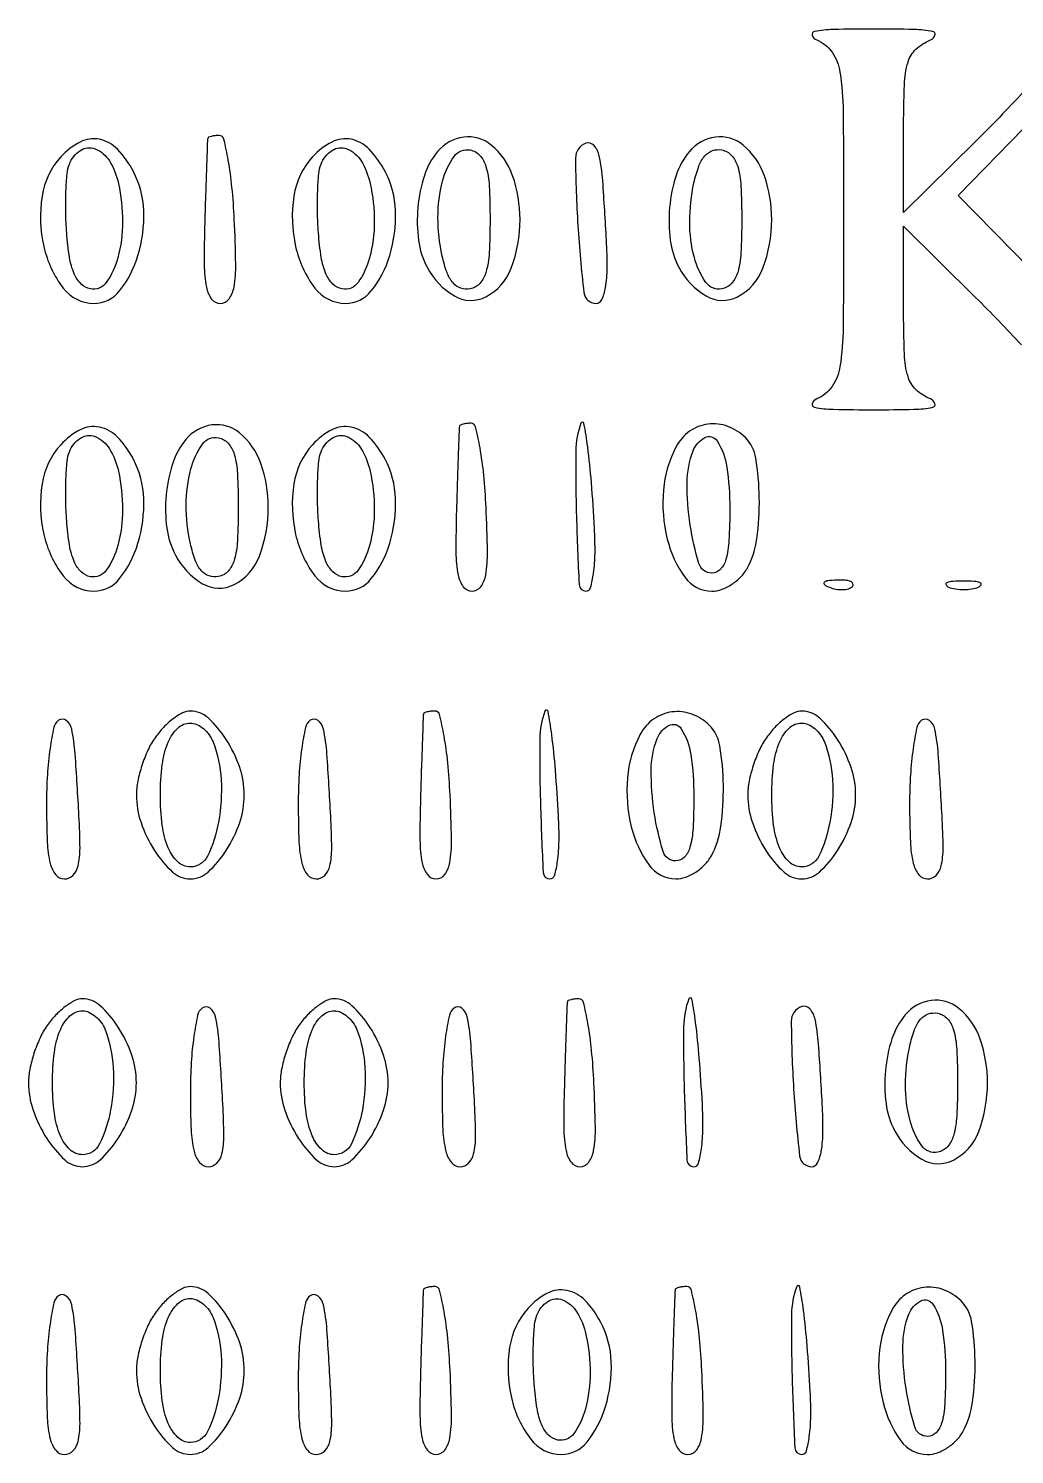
# Model space of a CAD drawing. Extents: x 3 to 461, y 1 to 447.
# Drawn here: x 85 to 167.3, y 121 to 239.9 of the extents above; entities that cross this region are included whole.
import ezdxf

# ---------------------------------------------------------------- set-up
doc = ezdxf.new("R2010")
doc.units = 0

msp = doc.modelspace()

# ---------------------------------------------------------------- linework, layer by layer
for points in [[(167.983088, 234.617988, -0.010948), (164, 230.5), (158, 224.562607), (158, 231.313528, -0.008549), (158.067419, 235.256424, -0.063), (158.366813, 237.111299, -0.133831), (159.032951, 238.19307, -0.092912), (160.25, 238.968838, 0.217695), (160.617642, 239.355716, 0.456764), (160.434554, 239.671285, 0.041626), (158.864477, 239.836659, 0.005434), (155.5, 239.873227, 0.005434), (152.135523, 239.836659, 0.041626), (150.565446, 239.671285, 0.456764), (150.382358, 239.355716, 0.217695), (150.75, 238.968838, -0.147036), (152.033159, 237.94352, -0.114358), (152.69393, 236.274269, -0.034777), (152.954291, 233.013157, -0.002536), (153, 224, -0.002536), (152.954291, 214.986843, -0.034777), (152.69393, 211.725731, -0.114358), (152.033159, 210.05648, -0.147036), (150.75, 209.031162, 0.217695), (150.382358, 208.644284, 0.456764), (150.565446, 208.328715, 0.041626), (152.135523, 208.163341, 0.005434), (155.5, 208.126773, 0.005434), (158.864477, 208.163341, 0.041626), (160.434554, 208.328715, 0.456764), (160.617642, 208.644284, 0.217695), (160.25, 209.031162, -0.092912), (159.032951, 209.80693, -0.133831), (158.366813, 210.888701, -0.063), (158.067419, 212.743576, -0.008549), (158, 216.686472), (158, 223.437393), (164, 217.5, -0.010877), (167.825346, 213.546222, -0.063577)], [(170.029607, 218.389286), (162.559214, 225.990779), (168.029607, 231.605121, -0.013734)]]:
    msp.add_lwpolyline(points, format="xyb")
for points in [[(87.688493, 229.208283, 0.146573), (86.136518, 225.949737, 0.094226), (86.281883, 221.735413, 0.106996), (87.895251, 218.268519, 0.234686), (90.448984, 217, 0.229487), (92.59742, 218.040897, 0.094441), (94.130897, 220.98537, 0.08186), (94.613628, 224.722252, 0.112064), (93.750737, 227.991142, 0.070025), (92.423297, 229.846215, 0.154137), (90.912836, 230.679258, 0.170459), (89.30555, 230.453521, 0.089746)], [(99.948969, 230.75, 0.041225), (99.925395, 230.552751, 0.000213), (99.854482, 228.590464, 0.000953), (99.778922, 226.355126, 0.000604), (99.698969, 223.749453, 0.008385), (99.654197, 220.223465, 0.046603), (99.837795, 218.340736, 0.113805), (100.271336, 217.361997, 0.235737), (101, 216.9972, 0.240193), (101.728644, 217.367617, 0.11645), (102.143782, 218.357314, 0.045576), (102.287215, 220.286166, 0.007631), (102.167941, 223.997747, 0.012277), (101.97449, 226.682188, 0.020043), (101.663779, 228.943088, 0.014965), (101.294937, 230.703073, 0.34652), (100.917941, 231, 0.025607), (100.562603, 230.98179, 0.037541), (100.254655, 230.926562, 0.042043), (100.026543, 230.846759, 0.241769)], [(108.688493, 229.208283, 0.146573), (107.136518, 225.949737, 0.094226), (107.281883, 221.735413, 0.106996), (108.895251, 218.268519, 0.234686), (111.448984, 217, 0.229487), (113.59742, 218.040897, 0.094441), (115.130897, 220.98537, 0.08186), (115.613628, 224.722252, 0.112064), (114.750737, 227.991142, 0.070025), (113.423297, 229.846215, 0.154137), (111.912836, 230.679258, 0.170459), (110.30555, 230.453521, 0.089746)], [(119.128383, 229.654692, 0.094502), (118.029005, 227.662605, 0.056296), (117.480181, 225.001153, 0.055896), (117.537255, 222.255785, 0.087426), (118.249263, 220.008858, 0.141095), (120.527863, 217.619235, 0.256504), (123.150066, 217.549324, 0.186428), (125.262851, 219.926188, 0.089745), (126, 224, 0.083882), (125.383884, 227.646661, 0.137736), (123.606715, 230.197571, 0.207897), (121.303572, 230.856354, 0.188878)], [(140.128383, 229.654692, 0.094502), (139.029005, 227.662605, 0.056296), (138.480181, 225.001153, 0.055896), (138.537255, 222.255785, 0.087426), (139.249263, 220.008858, 0.141095), (141.527863, 217.619235, 0.256504), (144.150066, 217.549324, 0.186428), (146.262851, 219.926188, 0.089745), (147, 224, 0.083882), (146.383884, 227.646661, 0.137736), (144.606715, 230.197571, 0.207897), (142.303572, 230.856354, 0.188878)], [(92.5, 227, -0.054125), (92.846857, 223.802643, -0.06511), (92.454802, 220.806647, -0.088961), (91.488179, 218.740628, -0.293799), (90.158318, 218.202959, -0.150415), (89.3844, 218.611687, -0.097019), (88.813491, 219.459076, -0.060694), (88.421332, 220.832132, -0.021306), (88.186912, 222.873031, -0.013057), (88.106103, 224.642233, -0.014399), (88.121982, 226.356317, -0.013886), (88.218065, 227.813788, -0.068308), (88.405527, 228.614404, -0.156254), (89.323686, 229.758186, -0.244706), (90.551104, 229.886804, -0.164407), (91.752888, 228.871529, -0.081989)], [(113.5, 227, -0.054125), (113.846857, 223.802643, -0.06511), (113.454802, 220.806647, -0.088961), (112.488179, 218.740628, -0.293799), (111.158318, 218.202959, -0.150415), (110.3844, 218.611687, -0.097019), (109.813491, 219.459076, -0.060694), (109.421332, 220.832132, -0.021306), (109.186912, 222.873031, -0.013057), (109.106103, 224.642233, -0.014399), (109.121982, 226.356317, -0.013886), (109.218065, 227.813788, -0.068308), (109.405527, 228.614404, -0.156254), (110.323686, 229.758186, -0.244706), (111.551104, 229.886804, -0.164407), (112.752888, 228.871529, -0.081989)], [(123.5, 224, -0.012749), (123.428621, 221.201057, -0.057027), (123.159655, 219.585016, -0.114121), (122.64899, 218.663679, -0.163219), (121.841682, 218.208027, -0.130598), (121.06031, 218.262399, -0.134895), (120.420073, 218.69794, -0.089246), (119.910571, 219.573055, -0.033266), (119.512227, 220.944332, -0.053417), (119.157413, 224.172515, -0.065138), (119.543156, 227.185079, -0.089595), (120.507853, 229.254832, -0.294654), (121.841682, 229.791973, -0.163219), (122.64899, 229.336321, -0.114121), (123.159655, 228.414984, -0.057027), (123.428621, 226.798943, -0.012749)], [(131.5, 230.346807, 0.322756), (130.629225, 229.118613, 0.013709), (130.826833, 223.488755, 0.013518), (131.329002, 217.895218, 0.380316), (132.335327, 216.999378, 0.293132), (132.829433, 217.315913, 0.066457), (133.135998, 218.313894, 0.040687), (133.271923, 219.928477, 0.014401), (133.211239, 222.249378, 0.003469), (132.902462, 227.233127, 0.034877), (132.614867, 229.295715, 0.129863), (132.175309, 230.168494, 0.302673)], [(144.5, 224, -0.012749), (144.428621, 221.201057, -0.057027), (144.159655, 219.585016, -0.114121), (143.64899, 218.663679, -0.163219), (142.841682, 218.208027, -0.294654), (141.507853, 218.745168, -0.089595), (140.543156, 220.814921, -0.065138), (140.157413, 223.827485, -0.053417), (140.512227, 227.055668, -0.033266), (140.910571, 228.426945, -0.089246), (141.420073, 229.30206, -0.134895), (142.06031, 229.737601, -0.130598), (142.841682, 229.791973, -0.163219), (143.64899, 229.336321, -0.114121), (144.159655, 228.414984, -0.057027), (144.428621, 226.798943, -0.012749)], [(120.948969, 206.75, 0.041225), (120.925395, 206.552751, 0.000213), (120.854482, 204.590464, 0.000953), (120.778922, 202.355126, 0.000604), (120.698969, 199.749453, 0.008385), (120.654197, 196.223465, 0.046603), (120.837795, 194.340736, 0.113805), (121.271336, 193.361997, 0.235737), (122, 192.9972, 0.240193), (122.728644, 193.367617, 0.11645), (123.143782, 194.357314, 0.045576), (123.287215, 196.286166, 0.007631), (123.167941, 199.997747, 0.012277), (122.97449, 202.682188, 0.020043), (122.663779, 204.943088, 0.014965), (122.294937, 206.703073, 0.34652), (121.917941, 207, 0.025607), (121.562603, 206.98179, 0.037541), (121.254655, 206.926562, 0.042043), (121.026543, 206.846759, 0.241769)], [(131.085151, 207, 0.087437), (130.651789, 204.669279, 0.009757), (130.706602, 199.246725, 0.004642), (130.928602, 193.543378, 0.400147), (131.5, 192.998831, 0.336411), (131.886905, 193.292325, 0.034554), (132.13417, 194.489231, 0.030884), (132.256808, 196.168701, 0.016523), (132.211239, 198.249378, 0.005952), (131.955966, 202.062615, 0.012309), (131.647873, 205.032599, 0.015502), (131.335815, 206.978859, 0.757581)], [(139.035184, 205.065741, 0.102467), (137.961603, 201.430656, 0.081153), (138.285668, 197.336995, 0.096792), (139.767299, 194.139596, 0.240451), (142, 193, 0.087112), (142.814841, 193.14305, 0.057687), (143.666888, 193.568188, 0.056109), (144.425485, 194.194495, 0.069395), (144.964816, 194.934259, 0.089), (145.755213, 197.369292, 0.037893), (145.963495, 200.803088, 0.036114), (145.675941, 204.08613, 0.157748), (144.8, 205.8, 0.10819), (143.338635, 206.736392, 0.120833), (141.679399, 206.926055, 0.123406), (140.146845, 206.32765, 0.115908)], [(87.688493, 205.208283, 0.146573), (86.136518, 201.949737, 0.094226), (86.281883, 197.735413, 0.106996), (87.895251, 194.268519, 0.234686), (90.448984, 193, 0.229487), (92.59742, 194.040897, 0.094441), (94.130897, 196.98537, 0.08186), (94.613628, 200.722252, 0.112064), (93.750737, 203.991142, 0.070025), (92.423297, 205.846215, 0.154137), (90.912836, 206.679258, 0.170459), (89.30555, 206.453521, 0.089746)], [(92.5, 203, -0.054125), (92.846857, 199.802643, -0.06511), (92.454802, 196.806647, -0.088961), (91.488179, 194.740628, -0.293799), (90.158318, 194.202959, -0.150415), (89.3844, 194.611687, -0.097019), (88.813491, 195.459076, -0.060694), (88.421332, 196.832132, -0.021306), (88.186912, 198.873031, -0.013057), (88.106103, 200.642233, -0.014399), (88.121982, 202.356317, -0.013886), (88.218065, 203.813788, -0.068308), (88.405527, 204.614404, -0.156254), (89.323686, 205.758186, -0.244706), (90.551104, 205.886804, -0.164407), (91.752888, 204.871529, -0.081989)], [(98.128383, 205.654692, 0.094502), (97.029005, 203.662605, 0.056296), (96.480181, 201.001153, 0.055896), (96.537255, 198.255785, 0.087426), (97.249263, 196.008858, 0.141095), (99.527863, 193.619235, 0.256504), (102.150066, 193.549324, 0.186428), (104.262851, 195.926188, 0.089745), (105, 200, 0.083882), (104.383884, 203.646661, 0.137736), (102.606715, 206.197571, 0.207897), (100.303572, 206.856354, 0.188878)], [(102.5, 200, -0.012749), (102.428621, 197.201057, -0.057027), (102.159655, 195.585016, -0.114121), (101.64899, 194.663679, -0.163219), (100.841682, 194.208027, -0.130598), (100.06031, 194.262399, -0.134895), (99.420073, 194.69794, -0.089246), (98.910571, 195.573055, -0.033266), (98.512227, 196.944332, -0.053417), (98.157413, 200.172515, -0.065138), (98.543156, 203.185079, -0.089595), (99.507853, 205.254832, -0.294654), (100.841682, 205.791973, -0.163219), (101.64899, 205.336321, -0.114121), (102.159655, 204.414984, -0.057027), (102.428621, 202.798943, -0.012749)], [(108.688493, 205.208283, 0.146573), (107.136518, 201.949737, 0.094226), (107.281883, 197.735413, 0.106996), (108.895251, 194.268519, 0.234686), (111.448984, 193, 0.229487), (113.59742, 194.040897, 0.094441), (115.130897, 196.98537, 0.08186), (115.613628, 200.722252, 0.112064), (114.750737, 203.991142, 0.070025), (113.423297, 205.846215, 0.154137), (111.912836, 206.679258, 0.170459), (110.30555, 206.453521, 0.089746)], [(113.5, 203, -0.054125), (113.846857, 199.802643, -0.06511), (113.454802, 196.806647, -0.088961), (112.488179, 194.740628, -0.293799), (111.158318, 194.202959, -0.150415), (110.3844, 194.611687, -0.097019), (109.813491, 195.459076, -0.060694), (109.421332, 196.832132, -0.021306), (109.186912, 198.873031, -0.013057), (109.106103, 200.642233, -0.014399), (109.121982, 202.356317, -0.013886), (109.218065, 203.813788, -0.068308), (109.405527, 204.614404, -0.156254), (110.323686, 205.758186, -0.244706), (111.551104, 205.886804, -0.164407), (112.752888, 204.871529, -0.081989)], [(143.5, 199.916667, -0.012409), (143.432981, 197.216686, -0.055186), (143.180769, 195.652778, -0.119089), (142.714204, 194.813188, -0.209622), (142, 194.5, -0.330718), (140.93144, 195.293583, -0.035307), (140.205859, 198.498684, -0.039267), (139.943035, 202.065474, -0.090614), (140.437438, 204.697562, -0.183417), (141.423445, 205.801104, -0.387822), (142.444309, 205.528284, -0.10731), (143.255965, 203.344995, -0.035546)], [(151.8125, 193.316886, 0.051402), (152.359369, 193.160852, 0.05415), (152.916927, 193.123424, 0.060344), (153.402231, 193.202593, 0.126455), (153.729167, 193.395833, 0.296942), (153.77538, 193.614691, 0.208169), (153.592839, 193.799335, 0.077125), (153.112848, 193.910055, 0.028489), (152.416667, 193.921053, 0.018894), (151.670344, 193.862007, 0.168741), (151.37858, 193.720685, 0.470617), (151.395823, 193.538436, 0.054073)], [(161.75, 193.337719, 0.057986), (162.320008, 193.181385, 0.037979), (163, 193.12966, 0.037979), (163.679992, 193.181385, 0.057986), (164.25, 193.337719, 0.174857), (164.459382, 193.525001, 0.447206), (164.398438, 193.693942, 0.078554), (163.89144, 193.810911, 0.017491), (163, 193.842105, 0.017491), (162.10856, 193.810911, 0.078554), (161.601562, 193.693942, 0.447206), (161.540618, 193.525001, 0.174857)], [(87.5, 182.224355, 0.184699), (87.107947, 181.624161, 0.017745), (86.79375, 179.876306, 0.020716), (86.572865, 177.69568, 0.014882), (86.5, 175.248177, 0.009975), (86.56348, 172.066693, 0.048945), (86.809934, 170.288372, 0.111046), (87.273479, 169.344973, 0.227219), (88, 168.997555, 0.202174), (88.708203, 169.296787, 0.137198), (89.133048, 170.07564, 0.058818), (89.296213, 171.56433, 0.011652), (89.211239, 174.249378, 0.003302), (88.892537, 179.421329, 0.035821), (88.601458, 181.49047, 0.175802), (88.149353, 182.212521, 0.334226)], [(95.556704, 180.777494, 0.044665), (94.960362, 179.740155, 0.029378), (94.457282, 178.457321, 0.029541), (94.112573, 177.139961, 0.049256), (94, 176, 0.08296), (94.384051, 173.701247, 0.060137), (95.517914, 171.361199, 0.064438), (97.022747, 169.574726, 0.187674), (98.5, 169, 0.187674), (99.977253, 169.574726, 0.064438), (101.482086, 171.361199, 0.060137), (102.615949, 173.701247, 0.08296), (103, 176, 0.08296), (102.615949, 178.298753, 0.060137), (101.482086, 180.638801, 0.064438), (99.977253, 182.425274, 0.187674), (98.5, 183, 0.118749), (97.858798, 182.845537, 0.043522), (97.063438, 182.347139, 0.040112), (96.254788, 181.627905, 0.038184)], [(100.393011, 180.418213, -0.077848), (101.067957, 177.267426, -0.058914), (100.848321, 173.732228, -0.066921), (99.930747, 170.900765, -0.288574), (98.5, 170, -0.193661), (97.457969, 170.419329, -0.103071), (96.660311, 171.584745, -0.067458), (96.15885, 173.469182, -0.031352), (96, 176, -0.031352), (96.15885, 178.530818, -0.067458), (96.660311, 180.415255, -0.103071), (97.457969, 181.580671, -0.193661), (98.5, 182, -0.108103), (99.036953, 181.882535, -0.066431), (99.586556, 181.53535, -0.061865), (100.064978, 181.022986, -0.065386)], [(108.5, 182.224355, 0.184699), (108.107947, 181.624161, 0.017745), (107.79375, 179.876306, 0.020716), (107.572865, 177.69568, 0.014882), (107.5, 175.248177, 0.009975), (107.56348, 172.066693, 0.048945), (107.809934, 170.288372, 0.111046), (108.273479, 169.344973, 0.227219), (109, 168.997555, 0.202174), (109.708203, 169.296787, 0.137198), (110.133048, 170.07564, 0.058818), (110.296213, 171.56433, 0.011652), (110.211239, 174.249378, 0.003302), (109.892537, 179.421329, 0.035821), (109.601458, 181.49047, 0.175802), (109.149353, 182.212521, 0.334226)], [(117.948969, 182.75, 0.041225), (117.925395, 182.552751, 0.000213), (117.854482, 180.590464, 0.000953), (117.778922, 178.355126, 0.000604), (117.698969, 175.749453, 0.008385), (117.654197, 172.223465, 0.046603), (117.837795, 170.340736, 0.113805), (118.271336, 169.361997, 0.235737), (119, 168.9972, 0.240193), (119.728644, 169.367617, 0.11645), (120.143782, 170.357314, 0.045576), (120.287215, 172.286166, 0.007631), (120.167941, 175.997747, 0.012277), (119.97449, 178.682188, 0.020043), (119.663779, 180.943088, 0.014965), (119.294937, 182.703073, 0.34652), (118.917941, 183, 0.025607), (118.562603, 182.98179, 0.037541), (118.254655, 182.926562, 0.042043), (118.026543, 182.846759, 0.241769)], [(128.085151, 183, 0.087437), (127.651789, 180.669279, 0.009757), (127.706602, 175.246725, 0.004642), (127.928602, 169.543378, 0.400147), (128.5, 168.998831, 0.336411), (128.886905, 169.292325, 0.034554), (129.13417, 170.489231, 0.030884), (129.256808, 172.168701, 0.016523), (129.211239, 174.249378, 0.005952), (128.955966, 178.062615, 0.012309), (128.647873, 181.032599, 0.015502), (128.335815, 182.978859, 0.757581)], [(136.035184, 181.065741, 0.102467), (134.961603, 177.430656, 0.081153), (135.285668, 173.336995, 0.096792), (136.767299, 170.139596, 0.240451), (139, 169, 0.087112), (139.814841, 169.14305, 0.057687), (140.666888, 169.568188, 0.056109), (141.425485, 170.194495, 0.069395), (141.964816, 170.934259, 0.089), (142.755213, 173.369292, 0.037893), (142.963495, 176.803088, 0.036114), (142.675941, 180.08613, 0.157748), (141.8, 181.8, 0.10819), (140.338635, 182.736392, 0.120833), (138.679399, 182.926055, 0.123406), (137.146845, 182.32765, 0.115908)], [(146.556704, 180.777494, 0.044665), (145.960362, 179.740155, 0.029378), (145.457282, 178.457321, 0.029541), (145.112573, 177.139961, 0.049256), (145, 176, 0.08296), (145.384051, 173.701247, 0.060137), (146.517914, 171.361199, 0.064438), (148.022747, 169.574726, 0.187674), (149.5, 169, 0.187674), (150.977253, 169.574726, 0.064438), (152.482086, 171.361199, 0.060137), (153.615949, 173.701247, 0.08296), (154, 176, 0.08296), (153.615949, 178.298753, 0.060137), (152.482086, 180.638801, 0.064438), (150.977253, 182.425274, 0.187674), (149.5, 183, 0.118749), (148.858798, 182.845537, 0.043522), (148.063438, 182.347139, 0.040112), (147.254788, 181.627905, 0.038184)], [(151.393011, 180.418213, -0.077848), (152.067957, 177.267426, -0.058914), (151.848321, 173.732228, -0.066921), (150.930747, 170.900765, -0.288574), (149.5, 170, -0.193661), (148.457969, 170.419329, -0.103071), (147.660311, 171.584745, -0.067458), (147.15885, 173.469182, -0.031352), (147, 176, -0.031352), (147.15885, 178.530818, -0.067458), (147.660311, 180.415255, -0.103071), (148.457969, 181.580671, -0.193661), (149.5, 182, -0.108103), (150.036953, 181.882535, -0.066431), (150.586556, 181.53535, -0.061865), (151.064978, 181.022986, -0.065386)], [(159.5, 182.224355, 0.184699), (159.107947, 181.624161, 0.017745), (158.79375, 179.876306, 0.020716), (158.572865, 177.69568, 0.014882), (158.5, 175.248177, 0.009975), (158.56348, 172.066693, 0.048945), (158.809934, 170.288372, 0.111046), (159.273479, 169.344973, 0.227219), (160, 168.997555, 0.202174), (160.708203, 169.296787, 0.137198), (161.133048, 170.07564, 0.058818), (161.296213, 171.56433, 0.011652), (161.211239, 174.249378, 0.003302), (160.892537, 179.421329, 0.035821), (160.601458, 181.49047, 0.175802), (160.149353, 182.212521, 0.334226)], [(140.5, 175.916667, -0.012409), (140.432981, 173.216686, -0.055186), (140.180769, 171.652778, -0.119089), (139.714204, 170.813188, -0.209622), (139, 170.5, -0.330718), (137.93144, 171.293583, -0.035307), (137.205859, 174.498684, -0.039267), (136.943035, 178.065474, -0.090614), (137.437438, 180.697562, -0.183417), (138.423445, 181.801104, -0.387822), (139.444309, 181.528284, -0.10731), (140.255965, 179.344995, -0.035546)], [(86.556704, 156.777494, 0.044665), (85.960362, 155.740155, 0.029378), (85.457282, 154.457321, 0.029541), (85.112573, 153.139961, 0.049256), (85, 152, 0.08296), (85.384051, 149.701247, 0.060137), (86.517914, 147.361199, 0.064438), (88.022747, 145.574726, 0.187674), (89.5, 145, 0.187674), (90.977253, 145.574726, 0.064438), (92.482086, 147.361199, 0.060137), (93.615949, 149.701247, 0.08296), (94, 152, 0.08296), (93.615949, 154.298753, 0.060137), (92.482086, 156.638801, 0.064438), (90.977253, 158.425274, 0.187674), (89.5, 159, 0.118749), (88.858798, 158.845537, 0.043522), (88.063438, 158.347139, 0.040112), (87.254788, 157.627905, 0.038184)], [(99.5, 158.224355, 0.184699), (99.107947, 157.624161, 0.017745), (98.79375, 155.876306, 0.020716), (98.572865, 153.69568, 0.014882), (98.5, 151.248177, 0.009975), (98.56348, 148.066693, 0.048945), (98.809934, 146.288372, 0.111046), (99.273479, 145.344973, 0.227219), (100, 144.997555, 0.202174), (100.708203, 145.296787, 0.137198), (101.133048, 146.07564, 0.058818), (101.296213, 147.56433, 0.011652), (101.211239, 150.249378, 0.003302), (100.892537, 155.421329, 0.035821), (100.601458, 157.49047, 0.175802), (100.149353, 158.212521, 0.334226)], [(107.556704, 156.777494, 0.044665), (106.960362, 155.740155, 0.029378), (106.457282, 154.457321, 0.029541), (106.112573, 153.139961, 0.049256), (106, 152, 0.08296), (106.384051, 149.701247, 0.060137), (107.517914, 147.361199, 0.064438), (109.022747, 145.574726, 0.187674), (110.5, 145, 0.187674), (111.977253, 145.574726, 0.064438), (113.482086, 147.361199, 0.060137), (114.615949, 149.701247, 0.08296), (115, 152, 0.08296), (114.615949, 154.298753, 0.060137), (113.482086, 156.638801, 0.064438), (111.977253, 158.425274, 0.187674), (110.5, 159, 0.118749), (109.858798, 158.845537, 0.043522), (109.063438, 158.347139, 0.040112), (108.254788, 157.627905, 0.038184)], [(120.5, 158.224355, 0.184699), (120.107947, 157.624161, 0.017745), (119.79375, 155.876306, 0.020716), (119.572865, 153.69568, 0.014882), (119.5, 151.248177, 0.009975), (119.56348, 148.066693, 0.048945), (119.809934, 146.288372, 0.111046), (120.273479, 145.344973, 0.227219), (121, 144.997555, 0.202174), (121.708203, 145.296787, 0.137198), (122.133048, 146.07564, 0.058818), (122.296213, 147.56433, 0.011652), (122.211239, 150.249378, 0.003302), (121.892537, 155.421329, 0.035821), (121.601458, 157.49047, 0.175802), (121.149353, 158.212521, 0.334226)], [(129.948969, 158.75, 0.041225), (129.925395, 158.552751, 0.000213), (129.854482, 156.590464, 0.000953), (129.778922, 154.355126, 0.000604), (129.698969, 151.749453, 0.008385), (129.654197, 148.223465, 0.046603), (129.837795, 146.340736, 0.113805), (130.271336, 145.361997, 0.235737), (131, 144.9972, 0.240193), (131.728644, 145.367617, 0.11645), (132.143782, 146.357314, 0.045576), (132.287215, 148.286166, 0.007631), (132.167941, 151.997747, 0.012277), (131.97449, 154.682188, 0.020043), (131.663779, 156.943088, 0.014965), (131.294937, 158.703073, 0.34652), (130.917941, 159, 0.025607), (130.562603, 158.98179, 0.037541), (130.254655, 158.926562, 0.042043), (130.026543, 158.846759, 0.241769)], [(140.085151, 159, 0.087437), (139.651789, 156.669279, 0.009757), (139.706602, 151.246725, 0.004642), (139.928602, 145.543378, 0.400147), (140.5, 144.998831, 0.336411), (140.886905, 145.292325, 0.034554), (141.13417, 146.489231, 0.030884), (141.256808, 148.168701, 0.016523), (141.211239, 150.249378, 0.005952), (140.955966, 154.062615, 0.012309), (140.647873, 157.032599, 0.015502), (140.335815, 158.978859, 0.757581)], [(149.5, 158.346807, 0.322756), (148.629225, 157.118613, 0.013709), (148.826833, 151.488755, 0.013518), (149.329002, 145.895218, 0.380316), (150.335327, 144.999378, 0.293132), (150.829433, 145.315913, 0.066457), (151.135998, 146.313894, 0.040687), (151.271923, 147.928477, 0.014401), (151.211239, 150.249378, 0.003469), (150.902462, 155.233127, 0.034877), (150.614867, 157.295715, 0.129863), (150.175309, 158.168494, 0.302673)], [(158.128383, 157.654692, 0.094502), (157.029005, 155.662605, 0.056296), (156.480181, 153.001153, 0.055896), (156.537255, 150.255785, 0.087426), (157.249263, 148.008858, 0.141095), (159.527863, 145.619235, 0.256504), (162.150066, 145.549324, 0.186428), (164.262851, 147.926188, 0.089745), (165, 152, 0.083882), (164.383884, 155.646661, 0.137736), (162.606715, 158.197571, 0.207897), (160.303572, 158.856354, 0.188878)], [(91.393011, 156.418213, -0.077848), (92.067957, 153.267426, -0.058914), (91.848321, 149.732228, -0.066921), (90.930747, 146.900765, -0.288574), (89.5, 146, -0.193661), (88.457969, 146.419329, -0.103071), (87.660311, 147.584745, -0.067458), (87.15885, 149.469182, -0.031352), (87, 152, -0.031352), (87.15885, 154.530818, -0.067458), (87.660311, 156.415255, -0.103071), (88.457969, 157.580671, -0.193661), (89.5, 158, -0.108103), (90.036953, 157.882535, -0.066431), (90.586556, 157.53535, -0.061865), (91.064978, 157.022986, -0.065386)], [(112.393011, 156.418213, -0.077848), (113.067957, 153.267426, -0.058914), (112.848321, 149.732228, -0.066921), (111.930747, 146.900765, -0.288574), (110.5, 146, -0.193661), (109.457969, 146.419329, -0.103071), (108.660311, 147.584745, -0.067458), (108.15885, 149.469182, -0.031352), (108, 152, -0.031352), (108.15885, 154.530818, -0.067458), (108.660311, 156.415255, -0.103071), (109.457969, 157.580671, -0.193661), (110.5, 158, -0.108103), (111.036953, 157.882535, -0.066431), (111.586556, 157.53535, -0.061865), (112.064978, 157.022986, -0.065386)], [(162.5, 152, -0.012749), (162.428621, 149.201057, -0.057027), (162.159655, 147.585016, -0.114121), (161.64899, 146.663679, -0.163219), (160.841682, 146.208027, -0.294654), (159.507853, 146.745168, -0.089595), (158.543156, 148.814921, -0.065138), (158.157413, 151.827485, -0.053417), (158.512227, 155.055668, -0.033266), (158.910571, 156.426945, -0.089246), (159.420073, 157.30206, -0.134895), (160.06031, 157.737601, -0.130598), (160.841682, 157.791973, -0.163219), (161.64899, 157.336321, -0.114121), (162.159655, 156.414984, -0.057027), (162.428621, 154.798943, -0.012749)], [(95.556704, 132.777494, 0.044665), (94.960362, 131.740155, 0.029378), (94.457282, 130.457321, 0.029541), (94.112573, 129.139961, 0.049256), (94, 128, 0.08296), (94.384051, 125.701247, 0.060137), (95.517914, 123.361199, 0.064438), (97.022747, 121.574726, 0.187674), (98.5, 121, 0.187674), (99.977253, 121.574726, 0.064438), (101.482086, 123.361199, 0.060137), (102.615949, 125.701247, 0.08296), (103, 128, 0.08296), (102.615949, 130.298753, 0.060137), (101.482086, 132.638801, 0.064438), (99.977253, 134.425274, 0.187674), (98.5, 135, 0.118749), (97.858798, 134.845537, 0.043522), (97.063438, 134.347139, 0.040112), (96.254788, 133.627905, 0.038184)], [(117.948969, 134.75, 0.041225), (117.925395, 134.552751, 0.000213), (117.854482, 132.590464, 0.000953), (117.778922, 130.355126, 0.000604), (117.698969, 127.749453, 0.008385), (117.654197, 124.223465, 0.046603), (117.837795, 122.340736, 0.113805), (118.271336, 121.361997, 0.235737), (119, 120.9972, 0.240193), (119.728644, 121.367617, 0.11645), (120.143782, 122.357314, 0.045576), (120.287215, 124.286166, 0.007631), (120.167941, 127.997747, 0.012277), (119.97449, 130.682188, 0.020043), (119.663779, 132.943088, 0.014965), (119.294937, 134.703073, 0.34652), (118.917941, 135, 0.025607), (118.562603, 134.98179, 0.037541), (118.254655, 134.926562, 0.042043), (118.026543, 134.846759, 0.241769)], [(126.688493, 133.208283, 0.146573), (125.136518, 129.949737, 0.094226), (125.281883, 125.735413, 0.106996), (126.895251, 122.268519, 0.234686), (129.448984, 121, 0.229487), (131.59742, 122.040897, 0.094441), (133.130897, 124.98537, 0.08186), (133.613628, 128.722252, 0.112064), (132.750737, 131.991142, 0.070025), (131.423297, 133.846215, 0.154137), (129.912836, 134.679258, 0.170459), (128.30555, 134.453521, 0.089746)], [(138.948969, 134.75, 0.041225), (138.925395, 134.552751, 0.000213), (138.854482, 132.590464, 0.000953), (138.778922, 130.355126, 0.000604), (138.698969, 127.749453, 0.008385), (138.654197, 124.223465, 0.046603), (138.837795, 122.340736, 0.113805), (139.271336, 121.361997, 0.235737), (140, 120.9972, 0.240193), (140.728644, 121.367617, 0.11645), (141.143782, 122.357314, 0.045576), (141.287215, 124.286166, 0.007631), (141.167941, 127.997747, 0.012277), (140.97449, 130.682188, 0.020043), (140.663779, 132.943088, 0.014965), (140.294937, 134.703073, 0.34652), (139.917941, 135, 0.025607), (139.562603, 134.98179, 0.037541), (139.254655, 134.926562, 0.042043), (139.026543, 134.846759, 0.241769)], [(149.085151, 135, 0.087437), (148.651789, 132.669279, 0.009757), (148.706602, 127.246725, 0.004642), (148.928602, 121.543378, 0.400147), (149.5, 120.998831, 0.336411), (149.886905, 121.292325, 0.034554), (150.13417, 122.489231, 0.030884), (150.256808, 124.168701, 0.016523), (150.211239, 126.249378, 0.005952), (149.955966, 130.062615, 0.012309), (149.647873, 133.032599, 0.015502), (149.335815, 134.978859, 0.757581)], [(157.035184, 133.065741, 0.102467), (155.961603, 129.430656, 0.081153), (156.285668, 125.336995, 0.096792), (157.767299, 122.139596, 0.240451), (160, 121, 0.087112), (160.814841, 121.14305, 0.057687), (161.666888, 121.568188, 0.056109), (162.425485, 122.194495, 0.069395), (162.964816, 122.934259, 0.089), (163.755213, 125.369292, 0.037893), (163.963495, 128.803088, 0.036114), (163.675941, 132.08613, 0.157748), (162.8, 133.8, 0.10819), (161.338635, 134.736392, 0.120833), (159.679399, 134.926055, 0.123406), (158.146845, 134.32765, 0.115908)], [(87.5, 134.224355, 0.184699), (87.107947, 133.624161, 0.017745), (86.79375, 131.876306, 0.020716), (86.572865, 129.69568, 0.014882), (86.5, 127.248177, 0.009975), (86.56348, 124.066693, 0.048945), (86.809934, 122.288372, 0.111046), (87.273479, 121.344973, 0.227219), (88, 120.997555, 0.202174), (88.708203, 121.296787, 0.137198), (89.133048, 122.07564, 0.058818), (89.296213, 123.56433, 0.011652), (89.211239, 126.249378, 0.003302), (88.892537, 131.421329, 0.035821), (88.601458, 133.49047, 0.175802), (88.149353, 134.212521, 0.334226)], [(100.393011, 132.418213, -0.077848), (101.067957, 129.267426, -0.058914), (100.848321, 125.732228, -0.066921), (99.930747, 122.900765, -0.288574), (98.5, 122, -0.193661), (97.457969, 122.419329, -0.103071), (96.660311, 123.584745, -0.067458), (96.15885, 125.469182, -0.031352), (96, 128, -0.031352), (96.15885, 130.530818, -0.067458), (96.660311, 132.415255, -0.103071), (97.457969, 133.580671, -0.193661), (98.5, 134, -0.108103), (99.036953, 133.882535, -0.066431), (99.586556, 133.53535, -0.061865), (100.064978, 133.022986, -0.065386)], [(108.5, 134.224355, 0.184699), (108.107947, 133.624161, 0.017745), (107.79375, 131.876306, 0.020716), (107.572865, 129.69568, 0.014882), (107.5, 127.248177, 0.009975), (107.56348, 124.066693, 0.048945), (107.809934, 122.288372, 0.111046), (108.273479, 121.344973, 0.227219), (109, 120.997555, 0.202174), (109.708203, 121.296787, 0.137198), (110.133048, 122.07564, 0.058818), (110.296213, 123.56433, 0.011652), (110.211239, 126.249378, 0.003302), (109.892537, 131.421329, 0.035821), (109.601458, 133.49047, 0.175802), (109.149353, 134.212521, 0.334226)], [(131.5, 131, -0.054125), (131.846857, 127.802643, -0.06511), (131.454802, 124.806647, -0.088961), (130.488179, 122.740628, -0.293799), (129.158318, 122.202959, -0.150415), (128.3844, 122.611687, -0.097019), (127.813491, 123.459076, -0.060694), (127.421332, 124.832132, -0.021306), (127.186912, 126.873031, -0.013057), (127.106103, 128.642233, -0.014399), (127.121982, 130.356317, -0.013886), (127.218065, 131.813788, -0.068308), (127.405527, 132.614404, -0.156254), (128.323686, 133.758186, -0.244706), (129.551104, 133.886804, -0.164407), (130.752888, 132.871529, -0.081989)], [(161.5, 127.916667, -0.012409), (161.432981, 125.216686, -0.055186), (161.180769, 123.652778, -0.119089), (160.714204, 122.813188, -0.209622), (160, 122.5, -0.330718), (158.93144, 123.293583, -0.035307), (158.205859, 126.498684, -0.039267), (157.943035, 130.065474, -0.090614), (158.437438, 132.697562, -0.183417), (159.423445, 133.801104, -0.387822), (160.444309, 133.528284, -0.10731), (161.255965, 131.344995, -0.035546)]]:
    msp.add_lwpolyline(points, format="xyb", close=True)

doc.saveas('drawing.dxf')
